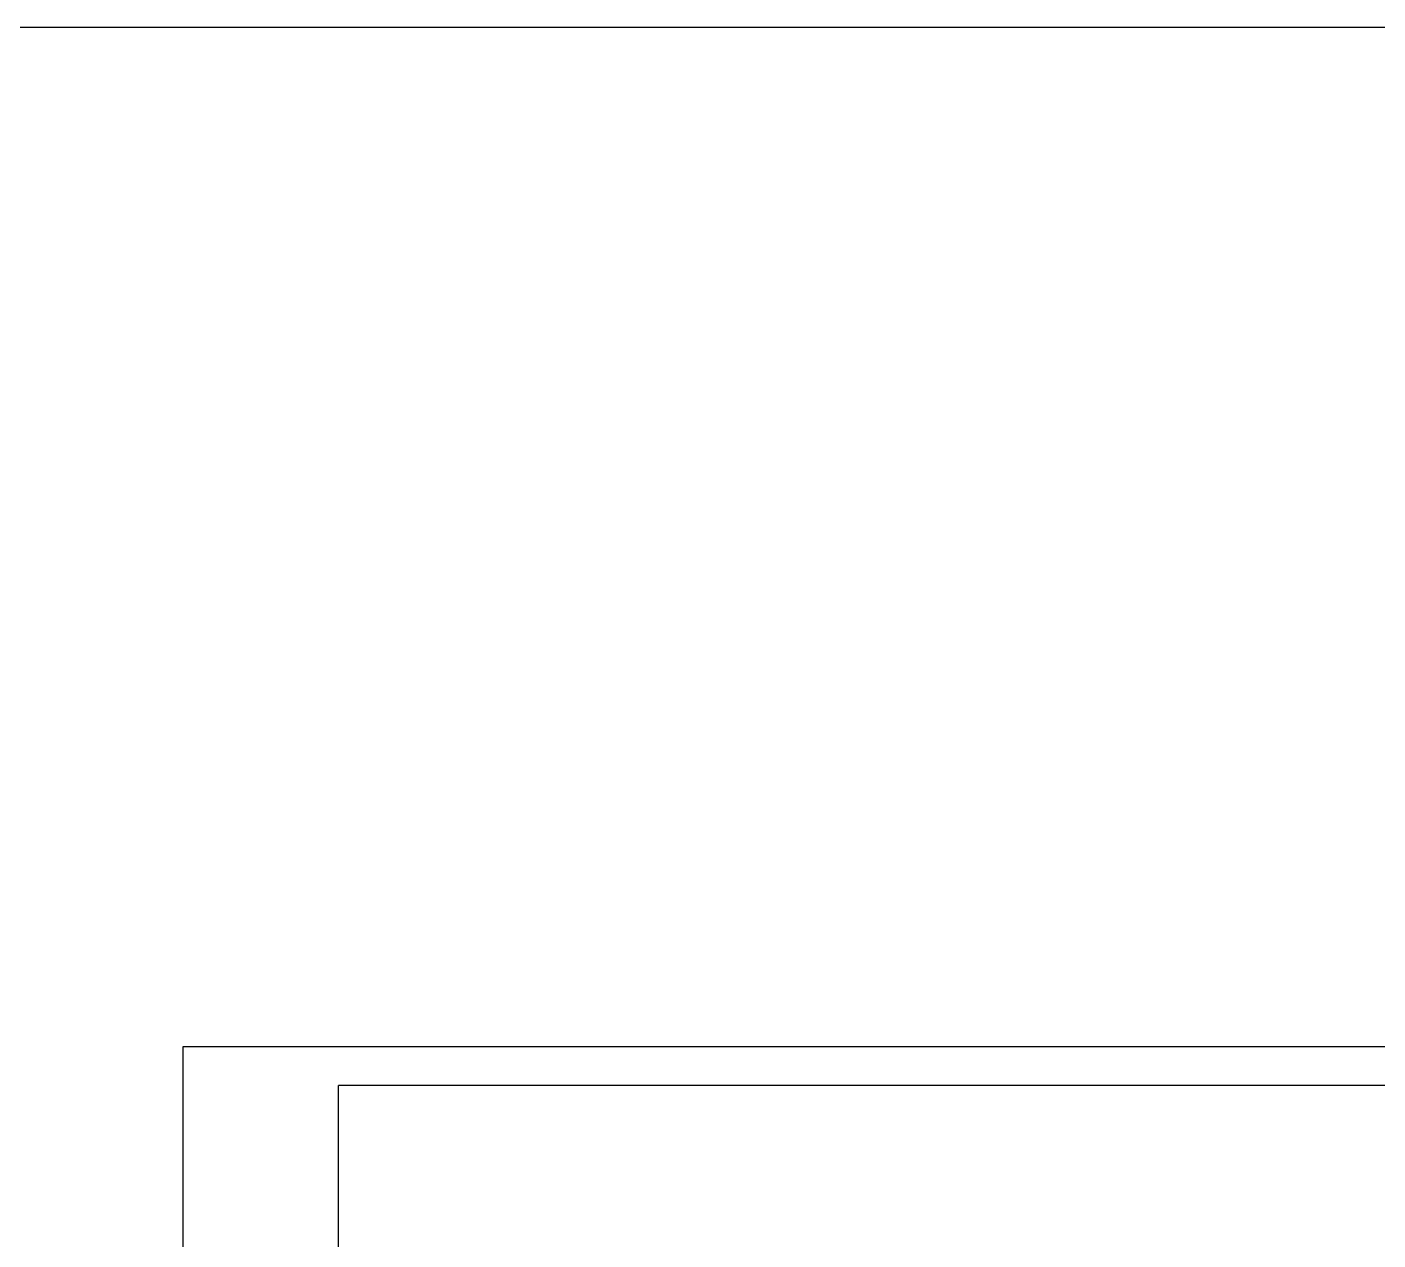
# Model space of a CAD drawing. Header units: millimetres. Extents: x -149347 to 251215, y -2929184 to -2541447.
# Drawn here: x 150651 to 167055, y -2556171 to -2541447 of the extents above; entities that cross this region are included whole.
import ezdxf

# ---------------------------------------------------------------- set-up
doc = ezdxf.new("R2010")
doc.units = ezdxf.units.MM

# ---------------------------------------------------------------- blocks, each defined once
blk = doc.blocks.new('mekteb')
at = {"color": 0, "lineweight": 25}
for p, q in [((99643, -1821466), (139843, -1821466)), ((99643, -1849866), (99643, -1821466))]:
    blk.add_line(p, q, dxfattribs=at)
at = {"color": 0, "lineweight": 25, "ltscale": 15}
for p in [(101643, -1849366), (139343, -1821966)]:
    blk.add_line(p, (101643, -1821966), dxfattribs=at)

msp = doc.modelspace()

# ---------------------------------------------------------------- linework, layer by layer
at = {"color": 3, "lineweight": 30, "ltscale": 15}
msp.add_lwpolyline([(-91597.80098, -2541447.34864), (251214.7936, -2541447.34864), (251214.7936, -2929183.96085), (-91597.80098, -2929183.96085)], close=True, dxfattribs=at)

# ---------------------------------------------------------------- block references
at = {"lineweight": 15, "xscale": 0.9430204144289575, "yscale": 0.9430204144289575, "zscale": 0.9430204144289575}
msp.add_blockref('mekteb', (58581.10742, -836144.44384), dxfattribs=at)

doc.saveas('drawing.dxf')
